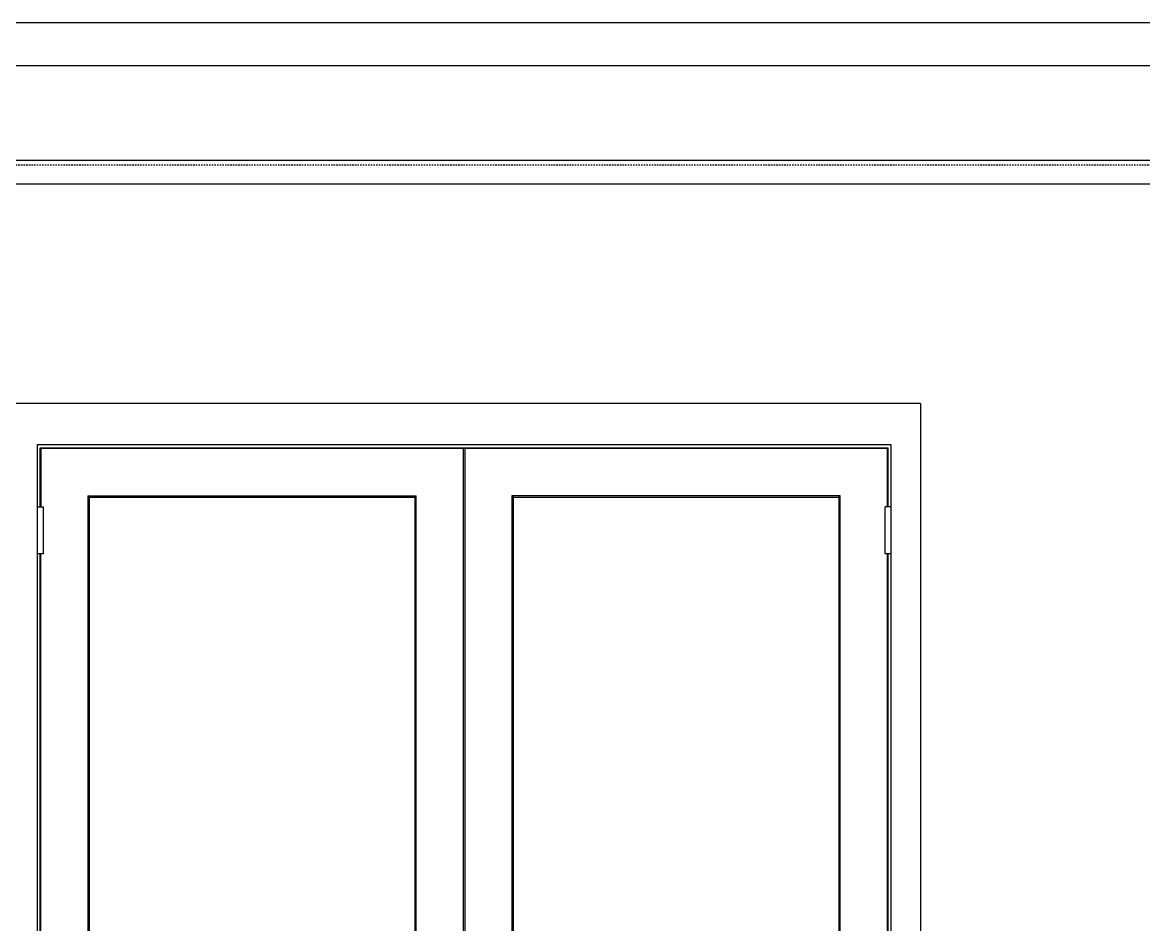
# Model space of a CAD drawing. Header units: inches. Extents: x 0 to 22102, y -19958 to 0.
# Drawn here: x 17723.7 to 17818.9, y -10239.3 to -10162.8 of the extents above; entities that cross this region are included whole.
import ezdxf

# ---------------------------------------------------------------- set-up
doc = ezdxf.new("R2010")
doc.units = ezdxf.units.IN
doc.header["$MEASUREMENT"] = 0
doc.linetypes.add('HIDDEN2', pattern=[0.1875, 0.125, -0.0625])
for name, color, linetype in [('2', 2, 'Continuous'), ('4', 4, 'Continuous'), ('DOOR-INT', 2, 'Continuous'), ('ROOF', 3, 'Continuous'), ('WINDOW GLASS', 4, 'Continuous')]:
    doc.layers.add(name, color=color, linetype=linetype)

msp = doc.modelspace()

# ---------------------------------------------------------------- linework, layer by layer
at = {"layer": '2', "linetype": 'HIDDEN2'}
msp.add_line((17528.03377, -10174.84963), (18462.28774, -10174.84963), dxfattribs=at)
at = {"layer": '4'}
for p, q in [((17679.00405, -10174.4488), (17863.00405, -10174.4488)), ((17679.00405, -10176.4488), (17863.00405, -10176.4488)), ((17799.93555, -10195.09963), (17722.43555, -10195.09963)), ((17799.93555, -10195.09963), (17799.93555, -10259.82122))]:
    msp.add_line(p, q, dxfattribs=at)
at = {"layer": 'DOOR-INT'}
for p, q in [((17724.93555, -10198.59963), (17724.93555, -10294.09963)), ((17797.43555, -10198.59963), (17724.93555, -10198.59963)), ((17797.43555, -10259.86232), (17797.43555, -10198.59963)), ((17725.18555, -10203.84963), (17725.18555, -10198.84963)), ((17725.18555, -10198.84963), (17797.18555, -10198.84963)), ((17761.12305, -10198.91213), (17725.24805, -10198.91213)), ((17725.24805, -10198.91213), (17725.24805, -10203.84963)), ((17761.12305, -10259.64384), (17761.12305, -10198.91213)), ((17761.24805, -10198.91213), (17761.24805, -10259.65231)), ((17797.12305, -10198.91213), (17761.24805, -10198.91213)), ((17797.12305, -10203.84963), (17797.12305, -10198.91213)), ((17797.18555, -10203.84963), (17797.18555, -10198.84963)), ((17729.24805, -10202.91213), (17729.24805, -10259.80311)), ((17729.24805, -10202.91213), (17757.12305, -10202.91213)), ((17729.37055, -10203.03463), (17729.24805, -10202.91213)), ((17729.37055, -10259.77789), (17729.37055, -10203.03463)), ((17729.37055, -10203.03463), (17757.00055, -10203.03463)), ((17757.00055, -10203.03463), (17757.12305, -10202.91213)), ((17757.00055, -10203.03463), (17757.00055, -10258.44481)), ((17757.12305, -10258.44152), (17757.12305, -10202.91213)), ((17793.12305, -10202.91213), (17765.24805, -10202.91213)), ((17765.24805, -10202.91213), (17765.24805, -10258.44152)), ((17765.24805, -10202.91213), (17765.37055, -10203.03463)), ((17765.37055, -10258.44481), (17765.37055, -10203.03463)), ((17765.37055, -10203.03463), (17793.00055, -10203.03463)), ((17793.00055, -10203.03463), (17793.12305, -10202.91213)), ((17793.00055, -10203.03463), (17793.00055, -10259.77884)), ((17793.12305, -10259.7837), (17793.12305, -10202.91213)), ((17724.93555, -10203.84963), (17725.43555, -10203.84963)), ((17725.43555, -10203.84963), (17725.43555, -10207.84963)), ((17797.43555, -10203.84963), (17796.93555, -10203.84963)), ((17796.93555, -10207.84963), (17796.93555, -10203.84963)), ((17725.43555, -10207.84963), (17724.93555, -10207.84963)), ((17725.18555, -10285.84963), (17725.18555, -10207.84963)), ((17725.24805, -10285.84963), (17725.24805, -10207.84963)), ((17797.43555, -10207.84963), (17796.93555, -10207.84963)), ((17797.12305, -10259.86641), (17797.12305, -10207.84963)), ((17797.18555, -10259.86559), (17797.18555, -10207.84963)), ((17725.24805, -10211.34963), (17725.18555, -10211.34963)), ((17725.24805, -10214.59963), (17725.18555, -10214.59963)), ((17725.18555, -10214.84963), (17725.24805, -10214.84963)), ((17725.18555, -10218.86219), (17725.24805, -10218.86219)), ((17725.24805, -10219.36376), (17725.18555, -10219.36376)), ((17725.24805, -10221.37004), (17725.18555, -10221.37004)), ((17725.18555, -10230.87149), (17725.21055, -10230.84024)), ((17725.21555, -10230.83399), (17725.21805, -10230.83086)), ((17725.22305, -10230.82461), (17725.24805, -10230.79336))]:
    msp.add_line(p, q, dxfattribs=at)
at = {"layer": 'ROOF', "transparency": 33554687}
msp.add_line((18415.84597, -10166.4488), (17587.84597, -10166.4488), dxfattribs=at)
at = {"layer": 'WINDOW GLASS', "linetype": 'ByBlock'}
msp.add_line((17584.84597, -10162.75782), (18418.84597, -10162.75782), dxfattribs=at)

doc.saveas('drawing.dxf')
